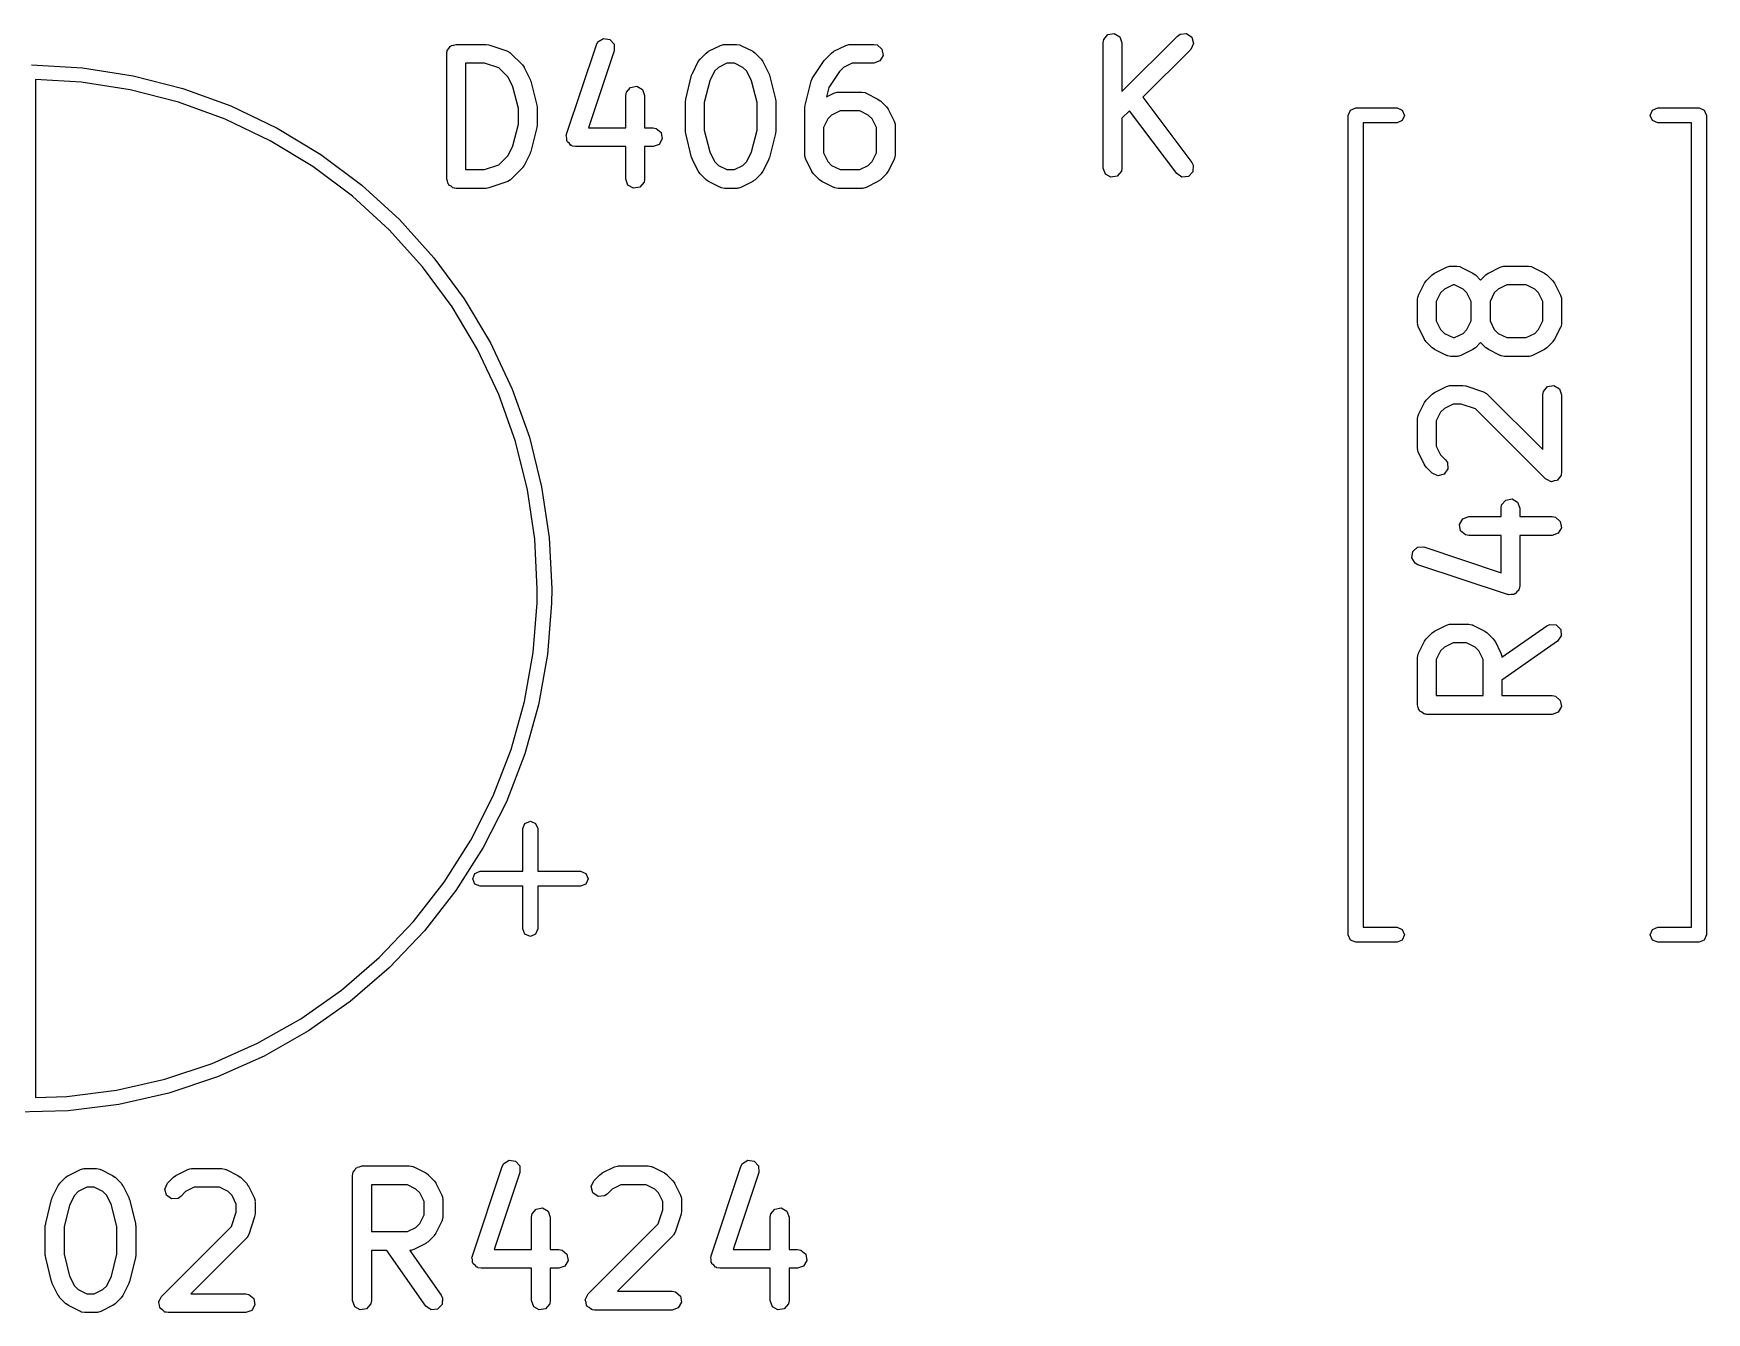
# Model space of a CAD drawing. Extents: x 97.7 to 180.4, y -137 to -64.1.
# Drawn here: x 148.86 to 162.21, y -105.6 to -95.39 of the extents above; entities that cross this region are included whole.
import ezdxf

# ---------------------------------------------------------------- set-up
doc = ezdxf.new("R2010")
doc.units = 0
doc.layers.add('BLACK', color=7, linetype='CONTINUOUS')

msp = doc.modelspace()

# ---------------------------------------------------------------- linework, layer by layer
at = {"layer": 'BLACK', "linetype": 'CONTINUOUS'}
for p, q in [((153.353, -95.481), (153.365, -95.4581)), ((153.365, -95.4581), (153.409, -95.4313)), ((153.409, -95.4313), (153.46, -95.4388)), ((153.46, -95.4388), (153.494, -95.4772)), ((157.397, -95.4644), (157.402, -95.4387)), ((157.402, -95.4387), (157.435, -95.3994)), ((157.435, -95.3994), (157.485, -95.3905)), ((157.485, -95.3905), (157.53, -95.4162)), ((157.53, -95.4162), (157.547, -95.4644)), ((157.547, -95.8547), (157.99, -95.4113)), ((157.99, -95.4113), (158.012, -95.3964)), ((158.012, -95.3964), (158.063, -95.3919)), ((158.063, -95.3919), (158.105, -95.4214)), ((158.105, -95.4214), (158.118, -95.4709)), ((152.159, -95.5524), (152.16, -95.5426)), ((152.159, -96.5524), (152.159, -95.5524)), ((152.16, -95.5394), (152.161, -95.5365)), ((152.16, -95.5426), (152.16, -95.5394)), ((152.161, -95.5365), (152.163, -95.5267)), ((152.163, -95.5267), (152.176, -95.5118)), ((152.176, -95.5118), (152.185, -95.4949)), ((152.185, -95.4949), (152.192, -95.4926)), ((152.192, -95.4926), (152.196, -95.4874)), ((152.196, -95.4874), (152.215, -95.484)), ((152.215, -95.484), (152.234, -95.4774)), ((152.234, -95.4774), (152.472, -95.4774)), ((152.472, -95.4774), (152.494, -95.4813)), ((152.494, -95.4813), (152.495, -95.4812)), ((152.495, -95.4812), (152.638, -95.5288)), ((152.638, -95.5288), (152.661, -95.5413)), ((152.661, -95.5413), (152.663, -95.5451)), ((152.663, -95.5451), (152.668, -95.547)), ((152.668, -95.547), (152.763, -95.6422)), ((153.115, -96.1953), (153.353, -95.481)), ((153.495, -95.5285), (153.29, -96.144)), ((153.494, -95.4772), (153.495, -95.5285)), ((154.166, -95.6141), (154.18, -95.5961)), ((154.18, -95.5946), (154.228, -95.547)), ((154.18, -95.5961), (154.18, -95.5946)), ((154.228, -95.547), (154.246, -95.5341)), ((154.246, -95.5341), (154.248, -95.5329)), ((154.248, -95.5329), (154.343, -95.4853)), ((154.343, -95.4853), (154.368, -95.4779)), ((154.368, -95.4779), (154.372, -95.4789)), ((154.372, -95.4789), (154.376, -95.4774)), ((154.376, -95.4774), (154.472, -95.4774)), ((154.472, -95.4774), (154.497, -95.4819)), ((154.497, -95.4819), (154.501, -95.4848)), ((154.501, -95.4848), (154.505, -95.4853)), ((154.505, -95.4853), (154.6, -95.5329)), ((154.6, -95.5329), (154.618, -95.5463)), ((154.618, -95.5463), (154.62, -95.547)), ((154.62, -95.547), (154.668, -95.5946)), ((154.668, -95.5946), (154.68, -95.613)), ((155.179, -95.5978), (155.18, -95.5946)), ((155.18, -95.5946), (155.228, -95.547)), ((155.228, -95.547), (155.246, -95.5341)), ((155.246, -95.5341), (155.248, -95.5329)), ((155.248, -95.5329), (155.343, -95.4853)), ((155.343, -95.4853), (155.368, -95.4779)), ((155.368, -95.4779), (155.372, -95.4789)), ((155.372, -95.4789), (155.376, -95.4774)), ((155.376, -95.4774), (155.567, -95.4774)), ((155.567, -95.4774), (155.593, -95.4819)), ((155.593, -95.4819), (155.632, -95.5149)), ((155.641, -95.5654), (155.615, -95.6098)), ((155.632, -95.5149), (155.641, -95.5654)), ((157.397, -96.4644), (157.397, -95.4644)), ((157.547, -95.4644), (157.547, -95.8547)), ((158.097, -95.5174), (157.714, -95.9)), ((158.118, -95.4709), (158.097, -95.5174)), ((148.845, -95.6421), (149.253, -95.6649)), ((149.253, -95.6649), (149.657, -95.7274)), ((149.657, -95.7274), (150.052, -95.8289)), ((152.309, -95.6274), (152.309, -96.4774)), ((152.459, -95.6274), (152.309, -95.6274)), ((152.574, -95.6656), (152.459, -95.6274)), ((152.648, -95.7397), (152.574, -95.6656)), ((152.763, -95.6422), (152.776, -95.6606)), ((152.776, -95.6606), (152.777, -95.6617)), ((152.777, -95.6617), (152.824, -95.7569)), ((154.066, -95.9151), (154.113, -95.7247)), ((154.113, -95.7247), (154.118, -95.7128)), ((154.118, -95.7128), (154.119, -95.7093)), ((154.119, -95.7093), (154.166, -95.6141)), ((154.295, -95.692), (154.257, -95.769)), ((154.326, -95.6616), (154.295, -95.692)), ((154.394, -95.6274), (154.326, -95.6616)), ((154.454, -95.6274), (154.394, -95.6274)), ((154.522, -95.6616), (154.454, -95.6274)), ((154.553, -95.692), (154.522, -95.6616)), ((154.591, -95.769), (154.553, -95.692)), ((154.68, -95.613), (154.682, -95.6141)), ((154.682, -95.6141), (154.729, -95.7093)), ((154.729, -95.7093), (154.733, -95.7217)), ((154.733, -95.7217), (154.735, -95.7247)), ((154.735, -95.7247), (154.782, -95.9151)), ((155.076, -95.7489), (155.171, -95.606)), ((155.171, -95.606), (155.179, -95.5978)), ((155.292, -95.6954), (155.208, -95.8213)), ((155.326, -95.6616), (155.292, -95.6954)), ((155.394, -95.6274), (155.326, -95.6616)), ((155.567, -95.6274), (155.394, -95.6274)), ((155.615, -95.6098), (155.567, -95.6274)), ((149.241, -95.7794), (148.876, -95.759)), ((148.876, -95.759), (148.876, -103.882)), ((149.633, -95.8401), (149.241, -95.7794)), ((150.018, -95.9389), (149.633, -95.8401)), ((150.052, -95.8289), (150.436, -95.9686)), ((152.687, -95.8167), (152.648, -95.7397)), ((152.73, -95.9902), (152.687, -95.8167)), ((152.824, -95.7569), (152.828, -95.7693)), ((152.828, -95.7693), (152.83, -95.7723)), ((152.83, -95.7723), (152.878, -95.9628)), ((153.587, -95.8857), (153.592, -95.8601)), ((153.592, -95.8601), (153.625, -95.8208)), ((153.625, -95.8208), (153.675, -95.8119)), ((153.675, -95.8119), (153.72, -95.8375)), ((153.72, -95.8375), (153.737, -95.8857)), ((154.257, -95.769), (154.213, -95.9426)), ((154.635, -95.9426), (154.591, -95.769)), ((155.018, -95.9628), (155.066, -95.7723)), ((155.066, -95.7723), (155.076, -95.7493)), ((155.076, -95.7493), (155.076, -95.7489)), ((155.208, -95.8213), (155.189, -95.8954)), ((155.248, -95.8663), (155.273, -95.8588)), ((155.273, -95.8588), (155.277, -95.8599)), ((155.277, -95.8599), (155.281, -95.8583)), ((155.281, -95.8583), (155.472, -95.8583)), ((155.472, -95.8583), (155.497, -95.8629)), ((155.497, -95.8629), (155.501, -95.8657)), ((150.391, -96.0747), (150.018, -95.9389)), ((150.436, -95.9686), (150.804, -96.1451)), ((152.73, -96.1146), (152.73, -95.9902)), ((152.878, -95.9628), (152.879, -95.9777)), ((152.879, -95.9777), (152.88, -95.981)), ((152.88, -95.981), (152.88, -96.1238)), ((153.587, -96.144), (153.587, -95.8857)), ((153.737, -95.8857), (153.737, -96.144)), ((154.063, -95.9333), (154.066, -95.9186)), ((154.063, -96.1714), (154.063, -95.9333)), ((154.066, -95.9186), (154.066, -95.9151)), ((154.213, -95.9426), (154.213, -96.1622)), ((154.635, -96.1622), (154.635, -95.9426)), ((154.782, -95.9151), (154.784, -95.9301)), ((154.784, -95.9301), (154.785, -95.9333)), ((154.785, -95.9333), (154.785, -96.1714)), ((155.016, -95.981), (155.018, -95.9662)), ((155.016, -96.3619), (155.016, -95.981)), ((155.018, -95.9662), (155.018, -95.9628)), ((155.189, -95.8954), (155.248, -95.8663)), ((155.501, -95.8657), (155.505, -95.8663)), ((155.505, -95.8663), (155.6, -95.9139)), ((155.6, -95.9139), (155.618, -95.9272)), ((155.618, -95.9272), (155.62, -95.9279)), ((155.62, -95.9279), (155.668, -95.9755)), ((155.668, -95.9755), (155.68, -95.9939)), ((155.68, -95.9939), (155.682, -95.995)), ((155.682, -95.995), (155.729, -96.0903)), ((157.714, -95.9), (158.104, -96.4194)), ((159.37, -96.0016), (159.412, -95.984)), ((159.412, -95.984), (159.742, -95.984)), ((159.742, -95.984), (159.784, -96.0016)), ((161.78, -96.0016), (161.822, -95.984)), ((161.822, -95.984), (162.152, -95.984)), ((162.152, -95.984), (162.194, -96.0016)), ((150.749, -96.2463), (150.391, -96.0747)), ((152.687, -96.2881), (152.73, -96.1146)), ((152.88, -96.1238), (152.877, -96.1386)), ((155.2, -96.073), (155.166, -96.1415)), ((155.23, -96.0426), (155.2, -96.073)), ((155.299, -96.0083), (155.23, -96.0426)), ((155.454, -96.0083), (155.299, -96.0083)), ((155.522, -96.0426), (155.454, -96.0083)), ((155.553, -96.073), (155.522, -96.0426)), ((155.587, -96.1415), (155.553, -96.073)), ((155.729, -96.0903), (155.737, -96.1152)), ((155.737, -96.1152), (155.736, -96.1196)), ((155.736, -96.1196), (155.737, -96.1238)), ((155.737, -96.1238), (155.737, -96.3619)), ((157.607, -96.0071), (157.547, -96.0669)), ((157.547, -96.0669), (157.547, -96.4644)), ((157.984, -96.5094), (157.607, -96.0071)), ((159.352, -96.044), (159.37, -96.0016)), ((159.352, -102.584), (159.352, -96.044)), ((159.742, -96.104), (159.472, -96.104)), ((159.472, -96.104), (159.472, -102.524)), ((159.784, -96.0864), (159.742, -96.104)), ((159.784, -96.0016), (159.802, -96.044)), ((159.802, -96.044), (159.784, -96.0864)), ((161.762, -96.044), (161.78, -96.0016)), ((161.78, -96.0864), (161.762, -96.044)), ((161.822, -96.104), (161.78, -96.0864)), ((162.092, -96.104), (161.822, -96.104)), ((162.092, -102.524), (162.092, -96.104)), ((162.194, -96.0016), (162.212, -96.044)), ((162.212, -96.044), (162.212, -102.584)), ((151.089, -96.452), (150.749, -96.2463)), ((150.804, -96.1451), (151.153, -96.3566)), ((152.878, -96.142), (152.83, -96.3325)), ((152.877, -96.1386), (152.878, -96.142)), ((153.112, -96.206), (153.115, -96.2011)), ((153.116, -96.2262), (153.112, -96.206)), ((153.115, -96.2011), (153.115, -96.1953)), ((153.116, -96.2466), (153.116, -96.2262)), ((153.12, -96.2509), (153.116, -96.2466)), ((153.121, -96.2565), (153.12, -96.2509)), ((153.137, -96.2697), (153.121, -96.2565)), ((153.29, -96.144), (153.587, -96.144)), ((153.737, -96.144), (153.805, -96.144)), ((153.805, -96.144), (153.831, -96.1486)), ((153.831, -96.1486), (153.87, -96.1815)), ((153.879, -96.2321), (153.853, -96.2765)), ((153.87, -96.1815), (153.879, -96.2321)), ((154.064, -96.1747), (154.063, -96.1714)), ((154.066, -96.1896), (154.064, -96.1747)), ((154.113, -96.3801), (154.066, -96.1896)), ((154.213, -96.1622), (154.257, -96.3357)), ((154.591, -96.3357), (154.635, -96.1622)), ((154.782, -96.1896), (154.735, -96.3801)), ((154.785, -96.1714), (154.782, -96.1862)), ((154.782, -96.1862), (154.782, -96.1896)), ((155.166, -96.1415), (155.166, -96.3442)), ((155.587, -96.3442), (155.587, -96.1415)), ((151.153, -96.3566), (151.48, -96.6013)), ((152.574, -96.4392), (152.648, -96.3651)), ((152.648, -96.3651), (152.687, -96.2881)), ((152.824, -96.3478), (152.777, -96.4431)), ((152.825, -96.3443), (152.824, -96.3478)), ((152.83, -96.3325), (152.825, -96.3443)), ((153.15, -96.285), (153.137, -96.2697)), ((153.156, -96.2858), (153.15, -96.285)), ((153.16, -96.2895), (153.156, -96.2858)), ((153.186, -96.294), (153.16, -96.2895)), ((153.587, -96.294), (153.186, -96.294)), ((153.587, -96.5524), (153.587, -96.294)), ((153.805, -96.294), (153.737, -96.294)), ((153.737, -96.294), (153.737, -96.5524)), ((153.853, -96.2765), (153.805, -96.294)), ((154.115, -96.383), (154.113, -96.3801)), ((154.119, -96.3954), (154.115, -96.383)), ((154.166, -96.4907), (154.119, -96.3954)), ((154.257, -96.3357), (154.295, -96.4127)), ((154.553, -96.4127), (154.591, -96.3357)), ((154.729, -96.3954), (154.682, -96.4907)), ((154.73, -96.3919), (154.729, -96.3954)), ((154.735, -96.3801), (154.73, -96.3919)), ((155.017, -96.3661), (155.016, -96.3619)), ((155.016, -96.3705), (155.017, -96.3661)), ((155.024, -96.3954), (155.016, -96.3705)), ((155.071, -96.4907), (155.024, -96.3954)), ((155.166, -96.3442), (155.2, -96.4127)), ((155.553, -96.4127), (155.587, -96.3442)), ((155.729, -96.3954), (155.682, -96.4907)), ((155.73, -96.391), (155.729, -96.3954)), ((155.733, -96.3876), (155.73, -96.391)), ((155.737, -96.3619), (155.733, -96.3876)), ((151.407, -96.6899), (151.089, -96.452)), ((152.309, -96.4774), (152.459, -96.4774)), ((152.459, -96.4774), (152.574, -96.4392)), ((152.763, -96.4626), (152.668, -96.5578)), ((152.777, -96.4431), (152.763, -96.4611)), ((152.763, -96.4611), (152.763, -96.4626)), ((154.168, -96.4918), (154.166, -96.4907)), ((154.18, -96.5102), (154.168, -96.4918)), ((154.228, -96.5578), (154.18, -96.5102)), ((154.295, -96.4127), (154.326, -96.4431)), ((154.326, -96.4431), (154.394, -96.4774)), ((154.394, -96.4774), (154.454, -96.4774)), ((154.454, -96.4774), (154.522, -96.4431)), ((154.522, -96.4431), (154.553, -96.4127)), ((154.668, -96.5102), (154.62, -96.5578)), ((154.682, -96.4907), (154.668, -96.5087)), ((154.668, -96.5087), (154.668, -96.5102)), ((155.072, -96.4918), (155.071, -96.4907)), ((155.085, -96.5102), (155.072, -96.4918)), ((155.133, -96.5578), (155.085, -96.5102)), ((155.2, -96.4127), (155.23, -96.4431)), ((155.23, -96.4431), (155.299, -96.4774)), ((155.299, -96.4774), (155.454, -96.4774)), ((155.454, -96.4774), (155.522, -96.4431)), ((155.522, -96.4431), (155.553, -96.4127)), ((155.668, -96.5102), (155.62, -96.5578)), ((155.682, -96.4907), (155.668, -96.5087)), ((155.668, -96.5087), (155.668, -96.5102)), ((157.415, -96.5126), (157.397, -96.4644)), ((157.459, -96.5382), (157.415, -96.5126)), ((157.51, -96.5293), (157.459, -96.5382)), ((157.543, -96.49), (157.51, -96.5293)), ((157.547, -96.4644), (157.543, -96.49)), ((158.026, -96.5374), (157.984, -96.5094)), ((158.077, -96.5313), (158.026, -96.5374)), ((158.112, -96.4938), (158.077, -96.5313)), ((158.104, -96.4194), (158.115, -96.4426)), ((158.115, -96.4426), (158.112, -96.4938)), ((151.48, -96.6013), (151.782, -96.8766)), ((152.165, -96.5707), (152.159, -96.5524)), ((152.169, -96.5899), (152.165, -96.5707)), ((152.174, -96.5942), (152.169, -96.5899)), ((152.176, -96.6006), (152.174, -96.5942)), ((152.193, -96.6103), (152.176, -96.6006)), ((152.208, -96.6229), (152.193, -96.6103)), ((152.218, -96.6246), (152.208, -96.6229)), ((152.22, -96.6262), (152.218, -96.6246)), ((152.224, -96.6257), (152.22, -96.6262)), ((152.234, -96.6274), (152.224, -96.6257)), ((152.472, -96.6274), (152.234, -96.6274)), ((152.473, -96.6268), (152.472, -96.6274)), ((152.495, -96.6235), (152.473, -96.6268)), ((152.638, -96.5759), (152.495, -96.6235)), ((152.642, -96.5731), (152.638, -96.5759)), ((152.646, -96.5727), (152.642, -96.5731)), ((152.668, -96.5578), (152.646, -96.5727)), ((153.605, -96.6006), (153.587, -96.5524)), ((153.649, -96.6262), (153.605, -96.6006)), ((153.7, -96.6173), (153.649, -96.6262)), ((153.733, -96.578), (153.7, -96.6173)), ((153.737, -96.5524), (153.733, -96.578)), ((154.23, -96.5585), (154.228, -96.5578)), ((154.248, -96.5718), (154.23, -96.5585)), ((154.343, -96.6195), (154.248, -96.5718)), ((154.347, -96.62), (154.343, -96.6195)), ((154.351, -96.6229), (154.347, -96.62)), ((154.376, -96.6274), (154.351, -96.6229)), ((154.472, -96.6274), (154.376, -96.6274)), ((154.476, -96.6258), (154.472, -96.6274)), ((154.48, -96.6269), (154.476, -96.6258)), ((154.505, -96.6195), (154.48, -96.6269)), ((154.6, -96.5718), (154.505, -96.6195)), ((154.602, -96.5707), (154.6, -96.5718)), ((154.62, -96.5578), (154.602, -96.5707)), ((155.134, -96.5585), (155.133, -96.5578)), ((155.152, -96.5718), (155.134, -96.5585)), ((155.248, -96.6195), (155.152, -96.5718)), ((155.252, -96.62), (155.248, -96.6195)), ((155.255, -96.6229), (155.252, -96.62)), ((155.281, -96.6274), (155.255, -96.6229)), ((155.472, -96.6274), (155.281, -96.6274)), ((155.476, -96.6258), (155.472, -96.6274)), ((155.48, -96.6269), (155.476, -96.6258)), ((155.505, -96.6195), (155.48, -96.6269)), ((155.6, -96.5718), (155.505, -96.6195)), ((155.602, -96.5707), (155.6, -96.5718)), ((155.62, -96.5578), (155.602, -96.5707)), ((151.7, -96.9577), (151.407, -96.6899)), ((151.782, -96.8766), (152.055, -97.1801)), ((151.966, -97.2529), (151.7, -96.9577)), ((152.055, -97.1801), (152.298, -97.5088)), ((152.202, -97.5725), (151.966, -97.2529)), ((159.975, -97.3641), (160.023, -97.3165)), ((160.023, -97.3165), (160.041, -97.3036)), ((160.041, -97.3036), (160.042, -97.3024)), ((160.042, -97.3024), (160.137, -97.2548)), ((160.137, -97.2548), (160.162, -97.2474)), ((160.162, -97.2474), (160.167, -97.2484)), ((160.167, -97.2484), (160.171, -97.2469)), ((160.171, -97.2469), (160.218, -97.2469)), ((160.218, -97.2469), (160.244, -97.2514)), ((160.244, -97.2514), (160.248, -97.2543)), ((160.248, -97.2543), (160.252, -97.2548)), ((160.252, -97.2548), (160.347, -97.3024)), ((160.347, -97.3024), (160.365, -97.3158)), ((160.365, -97.3158), (160.367, -97.3165)), ((160.367, -97.3165), (160.409, -97.3587)), ((160.409, -97.3587), (160.451, -97.3165)), ((160.451, -97.3165), (160.47, -97.3036)), ((160.47, -97.3036), (160.471, -97.3024)), ((160.471, -97.3024), (160.566, -97.2548)), ((160.566, -97.2548), (160.591, -97.2474)), ((160.591, -97.2474), (160.595, -97.2484)), ((160.595, -97.2484), (160.599, -97.2469)), ((160.599, -97.2469), (160.79, -97.2469)), ((160.79, -97.2469), (160.816, -97.2514)), ((160.816, -97.2514), (160.819, -97.2543)), ((160.819, -97.2543), (160.823, -97.2548)), ((160.823, -97.2548), (160.919, -97.3024)), ((160.919, -97.3024), (160.937, -97.3158)), ((160.937, -97.3158), (160.938, -97.3165)), ((160.938, -97.3165), (160.986, -97.3641)), ((159.913, -97.4788), (159.961, -97.3836)), ((159.961, -97.3836), (159.974, -97.3656)), ((159.974, -97.3656), (159.975, -97.3641)), ((160.09, -97.4616), (160.055, -97.5301)), ((160.12, -97.4312), (160.09, -97.4616)), ((160.189, -97.3969), (160.12, -97.4312)), ((160.201, -97.3969), (160.189, -97.3969)), ((160.269, -97.4312), (160.201, -97.3969)), ((160.3, -97.4616), (160.269, -97.4312)), ((160.334, -97.5301), (160.3, -97.4616)), ((160.518, -97.4616), (160.484, -97.5301)), ((160.549, -97.4312), (160.518, -97.4616)), ((160.617, -97.3969), (160.549, -97.4312)), ((160.772, -97.3969), (160.617, -97.3969)), ((160.841, -97.4312), (160.772, -97.3969)), ((160.871, -97.4616), (160.841, -97.4312)), ((160.905, -97.5301), (160.871, -97.4616)), ((160.986, -97.3641), (160.999, -97.3825)), ((160.999, -97.3825), (161, -97.3836)), ((161, -97.3836), (161.047, -97.4788)), ((152.405, -97.9136), (152.202, -97.5725)), ((152.298, -97.5088), (152.507, -97.8596)), ((159.905, -97.5124), (159.91, -97.4867)), ((159.905, -97.7029), (159.905, -97.5124)), ((159.91, -97.4867), (159.913, -97.4833)), ((159.913, -97.4833), (159.913, -97.4788)), ((160.055, -97.5301), (160.055, -97.6852)), ((160.334, -97.6852), (160.334, -97.5301)), ((160.484, -97.5301), (160.484, -97.6852)), ((160.905, -97.6852), (160.905, -97.5301)), ((161.047, -97.4788), (161.055, -97.5038)), ((161.055, -97.5038), (161.054, -97.5082)), ((161.054, -97.5082), (161.055, -97.5124)), ((161.055, -97.5124), (161.055, -97.7029)), ((159.907, -97.7071), (159.905, -97.7029)), ((159.906, -97.7114), (159.907, -97.7071)), ((159.913, -97.7364), (159.906, -97.7114)), ((160.055, -97.6852), (160.09, -97.7537)), ((160.3, -97.7537), (160.334, -97.6852)), ((160.484, -97.6852), (160.518, -97.7537)), ((160.871, -97.7537), (160.905, -97.6852)), ((161.048, -97.7319), (161.047, -97.7364)), ((161.051, -97.7285), (161.048, -97.7319)), ((161.055, -97.7029), (161.051, -97.7285)), ((152.507, -97.8596), (152.681, -98.2291)), ((159.961, -97.8316), (159.913, -97.7364)), ((159.962, -97.8328), (159.961, -97.8316)), ((159.975, -97.8511), (159.962, -97.8328)), ((160.023, -97.8987), (159.975, -97.8511)), ((160.09, -97.7537), (160.12, -97.7841)), ((160.12, -97.7841), (160.189, -97.8183)), ((160.189, -97.8183), (160.201, -97.8183)), ((160.201, -97.8183), (160.269, -97.7841)), ((160.269, -97.7841), (160.3, -97.7537)), ((160.409, -97.8565), (160.367, -97.8987)), ((160.451, -97.8987), (160.409, -97.8565)), ((160.518, -97.7537), (160.549, -97.7841)), ((160.549, -97.7841), (160.617, -97.8183)), ((160.617, -97.8183), (160.772, -97.8183)), ((160.772, -97.8183), (160.841, -97.7841)), ((160.841, -97.7841), (160.871, -97.7537)), ((160.986, -97.8511), (160.938, -97.8987)), ((161, -97.8316), (160.986, -97.8496)), ((160.986, -97.8496), (160.986, -97.8511)), ((161.047, -97.7364), (161, -97.8316)), ((152.574, -98.273), (152.405, -97.9136)), ((160.024, -97.8994), (160.023, -97.8987)), ((160.042, -97.9128), (160.024, -97.8994)), ((160.137, -97.9604), (160.042, -97.9128)), ((160.142, -97.9609), (160.137, -97.9604)), ((160.145, -97.9638), (160.142, -97.9609)), ((160.171, -97.9683), (160.145, -97.9638)), ((160.218, -97.9683), (160.171, -97.9683)), ((160.223, -97.9668), (160.218, -97.9683)), ((160.227, -97.9678), (160.223, -97.9668)), ((160.252, -97.9604), (160.227, -97.9678)), ((160.347, -97.9128), (160.252, -97.9604)), ((160.348, -97.9116), (160.347, -97.9128)), ((160.367, -97.8987), (160.348, -97.9116)), ((160.453, -97.8994), (160.451, -97.8987)), ((160.471, -97.9128), (160.453, -97.8994)), ((160.566, -97.9604), (160.471, -97.9128)), ((160.57, -97.9609), (160.566, -97.9604)), ((160.574, -97.9638), (160.57, -97.9609)), ((160.599, -97.9683), (160.574, -97.9638)), ((160.79, -97.9683), (160.599, -97.9683)), ((160.794, -97.9668), (160.79, -97.9683)), ((160.798, -97.9678), (160.794, -97.9668)), ((160.823, -97.9604), (160.798, -97.9678)), ((160.919, -97.9128), (160.823, -97.9604)), ((160.92, -97.9116), (160.919, -97.9128)), ((160.938, -97.8987), (160.92, -97.9116)), ((152.681, -98.2291), (152.818, -98.6138)), ((160.023, -98.2689), (160.041, -98.256)), ((160.041, -98.256), (160.042, -98.2548)), ((160.042, -98.2548), (160.137, -98.2072)), ((160.137, -98.2072), (160.162, -98.1998)), ((160.162, -98.1998), (160.167, -98.2008)), ((160.167, -98.2008), (160.171, -98.1993)), ((160.171, -98.1993), (160.266, -98.1993)), ((160.266, -98.1993), (160.288, -98.2032)), ((160.288, -98.2032), (160.29, -98.2031)), ((160.29, -98.2031), (160.433, -98.2508)), ((160.433, -98.2508), (160.456, -98.2632)), ((160.456, -98.2632), (160.458, -98.267)), ((160.458, -98.267), (160.462, -98.2689)), ((160.905, -98.2743), (160.91, -98.2486)), ((160.91, -98.2486), (160.943, -98.2093)), ((160.943, -98.2093), (160.993, -98.2004)), ((160.993, -98.2004), (161.038, -98.2261)), ((161.038, -98.2261), (161.055, -98.2743)), ((152.707, -98.6471), (152.574, -98.273)), ((159.913, -98.4312), (159.961, -98.336)), ((159.961, -98.336), (159.974, -98.318)), ((159.974, -98.318), (159.975, -98.3165)), ((159.975, -98.3165), (160.023, -98.2689)), ((160.12, -98.3835), (160.09, -98.4139)), ((160.189, -98.3493), (160.12, -98.3835)), ((160.254, -98.3493), (160.189, -98.3493)), ((160.368, -98.3875), (160.254, -98.3493)), ((160.927, -98.9464), (160.368, -98.3875)), ((160.462, -98.2689), (160.905, -98.7123)), ((160.905, -98.7123), (160.905, -98.2743)), ((161.055, -98.2743), (161.055, -98.8933)), ((159.905, -98.4648), (159.91, -98.4391)), ((159.905, -98.7029), (159.905, -98.4648)), ((159.91, -98.4391), (159.913, -98.4357)), ((159.913, -98.4357), (159.913, -98.4312)), ((160.09, -98.4139), (160.055, -98.4825)), ((160.055, -98.4825), (160.055, -98.6852)), ((152.803, -99.0325), (152.707, -98.6471)), ((152.818, -98.6138), (152.916, -99.0101)), ((159.907, -98.7071), (159.905, -98.7029)), ((159.906, -98.7114), (159.907, -98.7071)), ((159.913, -98.7364), (159.906, -98.7114)), ((159.961, -98.8316), (159.913, -98.7364)), ((160.055, -98.6852), (160.09, -98.7537)), ((160.09, -98.7537), (160.129, -98.7927)), ((160.129, -98.7927), (160.144, -98.814)), ((159.962, -98.8328), (159.961, -98.8316)), ((159.975, -98.8511), (159.962, -98.8328)), ((160.023, -98.8987), (159.975, -98.8511)), ((160.069, -98.9204), (160.023, -98.8987)), ((160.119, -98.9072), (160.069, -98.9204)), ((160.148, -98.8651), (160.119, -98.9072)), ((160.144, -98.814), (160.148, -98.8651)), ((161.051, -98.919), (161.036, -98.9363)), ((161.052, -98.9144), (161.051, -98.919)), ((161.053, -98.9127), (161.052, -98.9144)), ((161.055, -98.8933), (161.053, -98.9095)), ((161.053, -98.9095), (161.053, -98.9127)), ((152.861, -99.4253), (152.803, -99.0325)), ((152.916, -99.0101), (152.976, -99.4141)), ((160.948, -98.9559), (160.927, -98.9464)), ((160.967, -98.9672), (160.948, -98.9559)), ((160.971, -98.9666), (160.967, -98.9672)), ((160.974, -98.968), (160.971, -98.9666)), ((160.996, -98.9622), (160.974, -98.968)), ((161.018, -98.9583), (160.996, -98.9622)), ((161.02, -98.9557), (161.018, -98.9583)), ((161.023, -98.9548), (161.02, -98.9557)), ((161.036, -98.9363), (161.023, -98.9548)), ((160.572, -99.179), (160.577, -99.1534)), ((160.572, -99.2469), (160.572, -99.179)), ((160.577, -99.1534), (160.61, -99.1141)), ((160.61, -99.1141), (160.66, -99.1052)), ((160.66, -99.1052), (160.704, -99.1308)), ((160.704, -99.1308), (160.722, -99.179)), ((160.722, -99.179), (160.722, -99.2469)), ((160.24, -99.3089), (160.266, -99.2645)), ((160.249, -99.3594), (160.24, -99.3089)), ((160.266, -99.2645), (160.314, -99.2469)), ((160.314, -99.2469), (160.572, -99.2469)), ((160.722, -99.2469), (160.98, -99.2469)), ((160.98, -99.2469), (161.006, -99.2514)), ((161.006, -99.2514), (161.045, -99.2844)), ((161.054, -99.3349), (161.029, -99.3794)), ((161.045, -99.2844), (161.054, -99.3349)), ((152.881, -99.822), (152.861, -99.4253)), ((152.976, -99.4141), (152.996, -99.822)), ((160.288, -99.3924), (160.249, -99.3594)), ((160.314, -99.3969), (160.288, -99.3924)), ((160.572, -99.3969), (160.314, -99.3969)), ((160.572, -99.694), (160.572, -99.3969)), ((160.98, -99.3969), (160.722, -99.3969)), ((160.722, -99.3969), (160.722, -99.7981)), ((161.029, -99.3794), (160.98, -99.3969)), ((159.859, -99.575), (159.867, -99.5243)), ((159.886, -99.6187), (159.859, -99.575)), ((159.867, -99.5243), (159.905, -99.4902)), ((159.905, -99.4902), (159.956, -99.4888)), ((159.956, -99.4888), (160.572, -99.694)), ((159.909, -99.6312), (159.886, -99.6187)), ((160.623, -99.8692), (159.909, -99.6312)), ((152.879, -99.9355), (152.881, -99.822)), ((152.996, -99.822), (152.994, -99.9387)), ((160.629, -99.8691), (160.623, -99.8692)), ((160.634, -99.872), (160.629, -99.8691)), ((160.654, -99.8684), (160.634, -99.872)), ((160.675, -99.8678), (160.654, -99.8684)), ((160.679, -99.864), (160.675, -99.8678)), ((160.685, -99.863), (160.679, -99.864)), ((160.698, -99.8474), (160.685, -99.863)), ((160.713, -99.8338), (160.698, -99.8474)), ((160.714, -99.8281), (160.713, -99.8338)), ((160.718, -99.8237), (160.714, -99.8281)), ((160.722, -99.7981), (160.718, -99.8237)), ((152.849, -100.331), (152.879, -99.9355)), ((152.994, -99.9387), (152.963, -100.346)), ((160.042, -100.16), (160.137, -100.112)), ((160.137, -100.112), (160.162, -100.105)), ((160.162, -100.105), (160.167, -100.106)), ((160.167, -100.106), (160.171, -100.104)), ((160.171, -100.104), (160.314, -100.104)), ((160.314, -100.104), (160.339, -100.109)), ((160.339, -100.109), (160.343, -100.111)), ((160.343, -100.111), (160.347, -100.112)), ((160.347, -100.112), (160.442, -100.16)), ((160.579, -100.369), (160.937, -100.118)), ((160.937, -100.118), (160.961, -100.107)), ((160.961, -100.107), (161.012, -100.111)), ((161.012, -100.111), (161.048, -100.147)), ((159.913, -100.336), (159.961, -100.241)), ((159.961, -100.241), (159.974, -100.223)), ((159.974, -100.223), (159.975, -100.221)), ((159.975, -100.221), (160.023, -100.174)), ((160.023, -100.174), (160.041, -100.161)), ((160.041, -100.161), (160.042, -100.16)), ((160.189, -100.254), (160.12, -100.288)), ((160.296, -100.254), (160.189, -100.254)), ((160.365, -100.288), (160.296, -100.254)), ((160.442, -100.16), (160.461, -100.173)), ((160.461, -100.173), (160.462, -100.174)), ((160.462, -100.174), (160.51, -100.221)), ((160.51, -100.221), (160.522, -100.24)), ((160.522, -100.24), (160.524, -100.241)), ((160.524, -100.241), (160.571, -100.336)), ((161.023, -100.24), (160.579, -100.551)), ((161.053, -100.198), (161.023, -100.24)), ((161.048, -100.147), (161.053, -100.198)), ((152.78, -100.723), (152.849, -100.331)), ((152.963, -100.346), (152.892, -100.748)), ((159.905, -100.37), (159.91, -100.344)), ((159.905, -100.75), (159.905, -100.37)), ((159.91, -100.344), (159.913, -100.34)), ((159.913, -100.34), (159.913, -100.336)), ((160.09, -100.319), (160.055, -100.387)), ((160.055, -100.387), (160.055, -100.675)), ((160.12, -100.288), (160.09, -100.319)), ((160.395, -100.319), (160.365, -100.288)), ((160.429, -100.387), (160.395, -100.319)), ((160.429, -100.675), (160.429, -100.387)), ((160.571, -100.336), (160.579, -100.361)), ((160.579, -100.361), (160.578, -100.365)), ((160.578, -100.365), (160.579, -100.369)), ((160.579, -100.551), (160.579, -100.675)), ((152.673, -101.105), (152.78, -100.723)), ((152.892, -100.748), (152.782, -101.141)), ((159.912, -100.769), (159.905, -100.75)), ((159.915, -100.788), (159.912, -100.769)), ((159.921, -100.792), (159.915, -100.788)), ((159.923, -100.799), (159.921, -100.792)), ((159.94, -100.808), (159.923, -100.799)), ((160.055, -100.675), (160.429, -100.675)), ((160.579, -100.675), (160.98, -100.675)), ((160.98, -100.675), (161.006, -100.68)), ((161.006, -100.68), (161.045, -100.713)), ((161.054, -100.763), (161.029, -100.808)), ((161.045, -100.713), (161.054, -100.763)), ((159.955, -100.821), (159.94, -100.808)), ((159.964, -100.823), (159.955, -100.821)), ((159.967, -100.824), (159.964, -100.823)), ((159.971, -100.824), (159.967, -100.824)), ((159.98, -100.825), (159.971, -100.824)), ((160.98, -100.825), (159.98, -100.825)), ((161.029, -100.808), (160.98, -100.825)), ((152.529, -101.475), (152.673, -101.105)), ((152.782, -101.141), (152.635, -101.522)), ((152.35, -101.83), (152.529, -101.475)), ((152.635, -101.522), (152.45, -101.887)), ((152.766, -101.737), (152.783, -101.695)), ((152.766, -102.077), (152.766, -101.737)), ((152.783, -101.695), (152.826, -101.677)), ((152.826, -101.677), (152.868, -101.695)), ((152.868, -101.695), (152.886, -101.737)), ((152.886, -101.737), (152.886, -102.077)), ((152.138, -102.165), (152.35, -101.83)), ((152.45, -101.887), (152.232, -102.231)), ((152.366, -102.137), (152.383, -102.095)), ((152.383, -102.179), (152.366, -102.137)), ((152.383, -102.095), (152.426, -102.077)), ((152.426, -102.077), (152.766, -102.077)), ((152.886, -102.077), (153.226, -102.077)), ((153.226, -102.077), (153.268, -102.095)), ((153.268, -102.095), (153.286, -102.137)), ((153.286, -102.137), (153.268, -102.179)), ((151.893, -102.478), (152.138, -102.165)), ((152.232, -102.231), (151.98, -102.553)), ((152.426, -102.197), (152.383, -102.179)), ((152.766, -102.197), (152.426, -102.197)), ((152.766, -102.537), (152.766, -102.197)), ((153.226, -102.197), (152.886, -102.197)), ((152.886, -102.197), (152.886, -102.537)), ((153.268, -102.179), (153.226, -102.197)), ((151.619, -102.766), (151.893, -102.478)), ((152.783, -102.579), (152.766, -102.537)), ((152.886, -102.537), (152.868, -102.579)), ((159.472, -102.524), (159.742, -102.524)), ((159.742, -102.524), (159.784, -102.542)), ((161.78, -102.542), (161.822, -102.524)), ((161.822, -102.524), (162.092, -102.524)), ((151.98, -102.553), (151.699, -102.849)), ((152.826, -102.597), (152.783, -102.579)), ((152.868, -102.579), (152.826, -102.597)), ((159.37, -102.626), (159.352, -102.584)), ((159.412, -102.644), (159.37, -102.626)), ((159.742, -102.644), (159.412, -102.644)), ((159.784, -102.626), (159.742, -102.644)), ((159.784, -102.542), (159.802, -102.584)), ((159.802, -102.584), (159.784, -102.626)), ((161.762, -102.584), (161.78, -102.542)), ((161.78, -102.626), (161.762, -102.584)), ((161.822, -102.644), (161.78, -102.626)), ((162.152, -102.644), (161.822, -102.644)), ((162.194, -102.626), (162.152, -102.644)), ((162.212, -102.584), (162.194, -102.626)), ((151.319, -103.025), (151.619, -102.766)), ((151.699, -102.849), (151.389, -103.116)), ((150.994, -103.254), (151.319, -103.025)), ((151.389, -103.116), (151.056, -103.351)), ((150.649, -103.45), (150.994, -103.254)), ((150.286, -103.612), (150.649, -103.45)), ((151.056, -103.351), (150.701, -103.553)), ((150.701, -103.553), (150.328, -103.719)), ((149.522, -103.825), (149.909, -103.737)), ((149.909, -103.737), (150.286, -103.612)), ((150.328, -103.719), (149.94, -103.848)), ((149.128, -103.875), (149.522, -103.825)), ((149.94, -103.848), (149.542, -103.938)), ((149.137, -103.99), (148.728, -104.001)), ((148.876, -103.882), (149.128, -103.875)), ((149.542, -103.938), (149.137, -103.99)), ((152.613, -104.41), (152.657, -104.383)), ((152.657, -104.383), (152.708, -104.391)), ((152.708, -104.391), (152.742, -104.429)), ((154.518, -104.41), (154.562, -104.383)), ((154.562, -104.383), (154.612, -104.391)), ((154.612, -104.391), (154.647, -104.429)), ((149.072, -104.567), (149.12, -104.519)), ((149.12, -104.519), (149.138, -104.506)), ((149.138, -104.506), (149.14, -104.505)), ((149.14, -104.505), (149.235, -104.457)), ((149.235, -104.457), (149.26, -104.45)), ((149.26, -104.45), (149.264, -104.451)), ((149.264, -104.451), (149.268, -104.449)), ((149.268, -104.449), (149.364, -104.449)), ((149.364, -104.449), (149.389, -104.454)), ((149.389, -104.454), (149.393, -104.457)), ((149.393, -104.457), (149.397, -104.457)), ((149.397, -104.457), (149.492, -104.505)), ((149.492, -104.505), (149.51, -104.518)), ((149.51, -104.518), (149.512, -104.519)), ((149.512, -104.519), (149.56, -104.567)), ((149.93, -104.567), (149.977, -104.519)), ((149.977, -104.519), (149.996, -104.506)), ((149.996, -104.506), (149.997, -104.505)), ((149.997, -104.505), (150.092, -104.457)), ((150.092, -104.457), (150.117, -104.45)), ((150.117, -104.45), (150.121, -104.451)), ((150.121, -104.451), (150.126, -104.449)), ((150.126, -104.449), (150.364, -104.449)), ((150.364, -104.449), (150.389, -104.454)), ((150.389, -104.454), (150.393, -104.457)), ((150.393, -104.457), (150.397, -104.457)), ((150.397, -104.457), (150.492, -104.505)), ((150.492, -104.505), (150.51, -104.518)), ((150.51, -104.518), (150.512, -104.519)), ((150.512, -104.519), (150.56, -104.567)), ((151.407, -104.504), (151.408, -104.495)), ((151.407, -105.504), (151.407, -104.504)), ((151.408, -104.491), (151.409, -104.488)), ((151.408, -104.495), (151.408, -104.491)), ((151.409, -104.488), (151.411, -104.479)), ((151.411, -104.479), (151.424, -104.464)), ((151.424, -104.464), (151.433, -104.447)), ((151.433, -104.447), (151.44, -104.445)), ((151.44, -104.445), (151.444, -104.439)), ((151.444, -104.439), (151.463, -104.436)), ((151.463, -104.436), (151.482, -104.429)), ((151.482, -104.429), (151.862, -104.429)), ((151.862, -104.429), (151.888, -104.434)), ((151.888, -104.434), (151.892, -104.437)), ((151.892, -104.437), (151.896, -104.437)), ((151.896, -104.437), (151.991, -104.485)), ((151.991, -104.485), (152.009, -104.498)), ((152.009, -104.498), (152.011, -104.499)), ((152.011, -104.499), (152.058, -104.547)), ((152.363, -105.147), (152.601, -104.433)), ((152.743, -104.48), (152.538, -105.096)), ((152.601, -104.433), (152.613, -104.41)), ((152.742, -104.429), (152.743, -104.48)), ((153.333, -104.547), (153.381, -104.499)), ((153.381, -104.499), (153.399, -104.486)), ((153.399, -104.486), (153.4, -104.485)), ((153.4, -104.485), (153.496, -104.437)), ((153.496, -104.437), (153.521, -104.43)), ((153.521, -104.43), (153.525, -104.431)), ((153.525, -104.431), (153.529, -104.429)), ((153.529, -104.429), (153.767, -104.429)), ((153.767, -104.429), (153.793, -104.434)), ((153.793, -104.434), (153.796, -104.437)), ((153.796, -104.437), (153.801, -104.437)), ((153.801, -104.437), (153.896, -104.485)), ((153.896, -104.485), (153.914, -104.498)), ((153.914, -104.498), (153.916, -104.499)), ((153.916, -104.499), (153.963, -104.547)), ((154.268, -105.147), (154.506, -104.433)), ((154.648, -104.48), (154.443, -105.096)), ((154.506, -104.433), (154.518, -104.41)), ((154.647, -104.429), (154.648, -104.48)), ((149.011, -104.681), (149.058, -104.586)), ((149.058, -104.586), (149.072, -104.568)), ((149.072, -104.568), (149.072, -104.567)), ((149.187, -104.664), (149.149, -104.741)), ((149.218, -104.634), (149.187, -104.664)), ((149.286, -104.599), (149.218, -104.634)), ((149.346, -104.599), (149.286, -104.599)), ((149.414, -104.634), (149.346, -104.599)), ((149.445, -104.664), (149.414, -104.634)), ((149.483, -104.741), (149.445, -104.664)), ((149.56, -104.567), (149.572, -104.585)), ((149.572, -104.585), (149.574, -104.586)), ((149.574, -104.586), (149.621, -104.681)), ((149.908, -104.613), (149.93, -104.567)), ((149.921, -104.663), (149.908, -104.613)), ((149.963, -104.692), (149.921, -104.663)), ((150.036, -104.673), (150.014, -104.688)), ((150.075, -104.634), (150.036, -104.673)), ((150.143, -104.599), (150.075, -104.634)), ((150.346, -104.599), (150.143, -104.599)), ((150.414, -104.634), (150.346, -104.599)), ((150.445, -104.664), (150.414, -104.634)), ((150.479, -104.733), (150.445, -104.664)), ((150.56, -104.567), (150.572, -104.585)), ((150.572, -104.585), (150.574, -104.586)), ((150.574, -104.586), (150.621, -104.681)), ((151.557, -104.579), (151.557, -104.953)), ((151.845, -104.579), (151.557, -104.579)), ((151.913, -104.614), (151.845, -104.579)), ((151.944, -104.644), (151.913, -104.614)), ((151.978, -104.713), (151.944, -104.644)), ((152.058, -104.547), (152.071, -104.565)), ((152.071, -104.565), (152.072, -104.566)), ((152.072, -104.566), (152.12, -104.661)), ((152.12, -104.661), (152.127, -104.686)), ((153.312, -104.593), (153.333, -104.547)), ((153.325, -104.643), (153.312, -104.593)), ((153.367, -104.672), (153.325, -104.643)), ((153.418, -104.668), (153.367, -104.672)), ((153.439, -104.653), (153.418, -104.668)), ((153.478, -104.614), (153.439, -104.653)), ((153.547, -104.579), (153.478, -104.614)), ((153.75, -104.579), (153.547, -104.579)), ((153.818, -104.614), (153.75, -104.579)), ((153.848, -104.644), (153.818, -104.614)), ((153.883, -104.713), (153.848, -104.644)), ((153.963, -104.547), (153.976, -104.565)), ((153.976, -104.565), (153.977, -104.566)), ((153.977, -104.566), (154.025, -104.661)), ((154.025, -104.661), (154.032, -104.686)), ((148.958, -104.887), (149.005, -104.697)), ((149.005, -104.697), (149.01, -104.685)), ((149.01, -104.685), (149.011, -104.681)), ((149.149, -104.741), (149.105, -104.915)), ((149.527, -104.915), (149.483, -104.741)), ((149.621, -104.681), (149.625, -104.694)), ((149.625, -104.694), (149.627, -104.697)), ((149.627, -104.697), (149.674, -104.887)), ((150.014, -104.688), (149.963, -104.692)), ((150.441, -104.912), (150.479, -104.798)), ((150.479, -104.798), (150.479, -104.733)), ((150.621, -104.681), (150.629, -104.706)), ((150.629, -104.706), (150.628, -104.711)), ((150.628, -104.711), (150.629, -104.715)), ((150.629, -104.715), (150.629, -104.81)), ((151.978, -104.82), (151.978, -104.713)), ((152.127, -104.686), (152.126, -104.691)), ((152.126, -104.691), (152.128, -104.695)), ((152.128, -104.695), (152.128, -104.838)), ((152.84, -104.812), (152.873, -104.773)), ((152.873, -104.773), (152.923, -104.764)), ((152.923, -104.764), (152.968, -104.79)), ((152.968, -104.79), (152.985, -104.838)), ((153.845, -104.892), (153.883, -104.778)), ((153.883, -104.778), (153.883, -104.713)), ((154.033, -104.79), (154.029, -104.812)), ((154.032, -104.686), (154.031, -104.691)), ((154.031, -104.691), (154.033, -104.695)), ((154.033, -104.695), (154.033, -104.79)), ((154.744, -104.812), (154.777, -104.773)), ((154.777, -104.773), (154.828, -104.764)), ((154.828, -104.764), (154.872, -104.79)), ((154.872, -104.79), (154.89, -104.838)), ((148.955, -104.905), (148.958, -104.891)), ((148.955, -105.143), (148.955, -104.905)), ((148.958, -104.891), (148.958, -104.887)), ((149.105, -104.915), (149.105, -105.134)), ((149.527, -105.134), (149.527, -104.915)), ((149.674, -104.887), (149.676, -104.902)), ((149.676, -104.902), (149.677, -104.905)), ((149.677, -104.905), (149.677, -105.143)), ((149.882, -105.471), (150.441, -104.912)), ((150.625, -104.834), (150.578, -104.977)), ((150.629, -104.81), (150.625, -104.832)), ((150.625, -104.832), (150.625, -104.834)), ((151.845, -104.953), (151.913, -104.919)), ((151.913, -104.919), (151.944, -104.889)), ((151.944, -104.889), (151.978, -104.82)), ((152.12, -104.871), (152.072, -104.966)), ((152.121, -104.867), (152.12, -104.871)), ((152.123, -104.863), (152.121, -104.867)), ((152.128, -104.838), (152.123, -104.863)), ((152.835, -104.838), (152.84, -104.812)), ((152.835, -105.096), (152.835, -104.838)), ((152.985, -104.838), (152.985, -105.096)), ((153.286, -105.451), (153.845, -104.892)), ((154.029, -104.814), (153.981, -104.957)), ((154.029, -104.812), (154.029, -104.814)), ((154.74, -104.838), (154.744, -104.812)), ((154.74, -105.096), (154.74, -104.838)), ((154.89, -104.838), (154.89, -105.096)), ((150.56, -105.006), (150.116, -105.449)), ((150.561, -105.002), (150.56, -105.006)), ((150.565, -105), (150.561, -105.002)), ((150.578, -104.977), (150.565, -105)), ((151.557, -104.953), (151.845, -104.953)), ((151.991, -105.048), (151.896, -105.095)), ((151.992, -105.046), (151.991, -105.048)), ((152.011, -105.034), (151.992, -105.046)), ((152.058, -104.986), (152.011, -105.034)), ((152.059, -104.985), (152.058, -104.986)), ((152.072, -104.966), (152.059, -104.985)), ((153.963, -104.986), (153.52, -105.429)), ((153.965, -104.982), (153.963, -104.986)), ((153.969, -104.98), (153.965, -104.982)), ((153.981, -104.957), (153.969, -104.98)), ((148.956, -105.147), (148.955, -105.143)), ((148.958, -105.162), (148.956, -105.147)), ((149.005, -105.352), (148.958, -105.162)), ((149.105, -105.134), (149.149, -105.308)), ((149.483, -105.308), (149.527, -105.134)), ((149.674, -105.162), (149.627, -105.352)), ((149.677, -105.143), (149.674, -105.158)), ((149.674, -105.158), (149.674, -105.162)), ((151.681, -105.103), (151.557, -105.103)), ((151.557, -105.103), (151.557, -105.504)), ((151.992, -105.547), (151.681, -105.103)), ((151.867, -105.102), (151.863, -105.103)), ((151.863, -105.103), (152.114, -105.461)), ((151.871, -105.103), (151.867, -105.102)), ((151.896, -105.095), (151.871, -105.103)), ((152.36, -105.158), (152.363, -105.153)), ((152.364, -105.178), (152.36, -105.158)), ((152.363, -105.153), (152.363, -105.147)), ((152.364, -105.199), (152.364, -105.178)), ((152.368, -105.203), (152.364, -105.199)), ((152.369, -105.209), (152.368, -105.203)), ((152.385, -105.222), (152.369, -105.209)), ((152.538, -105.096), (152.835, -105.096)), ((152.985, -105.096), (153.053, -105.096)), ((153.053, -105.096), (153.079, -105.101)), ((153.079, -105.101), (153.118, -105.134)), ((153.127, -105.184), (153.101, -105.228)), ((153.118, -105.134), (153.127, -105.184)), ((154.265, -105.158), (154.268, -105.153)), ((154.268, -105.178), (154.265, -105.158)), ((154.268, -105.153), (154.268, -105.147)), ((154.269, -105.199), (154.268, -105.178)), ((154.273, -105.203), (154.269, -105.199)), ((154.274, -105.209), (154.273, -105.203)), ((154.289, -105.222), (154.274, -105.209)), ((154.443, -105.096), (154.74, -105.096)), ((154.89, -105.096), (154.958, -105.096)), ((154.958, -105.096), (154.983, -105.101)), ((154.983, -105.101), (155.023, -105.134)), ((155.032, -105.184), (155.006, -105.228)), ((155.023, -105.134), (155.032, -105.184)), ((149.149, -105.308), (149.187, -105.385)), ((149.445, -105.385), (149.483, -105.308)), ((152.398, -105.237), (152.385, -105.222)), ((152.404, -105.238), (152.398, -105.237)), ((152.408, -105.242), (152.404, -105.238)), ((152.434, -105.246), (152.408, -105.242)), ((152.835, -105.246), (152.434, -105.246)), ((152.835, -105.504), (152.835, -105.246)), ((153.053, -105.246), (152.985, -105.246)), ((152.985, -105.246), (152.985, -105.504)), ((153.101, -105.228), (153.053, -105.246)), ((154.303, -105.237), (154.289, -105.222)), ((154.309, -105.238), (154.303, -105.237)), ((154.313, -105.242), (154.309, -105.238)), ((154.339, -105.246), (154.313, -105.242)), ((154.74, -105.246), (154.339, -105.246)), ((154.74, -105.504), (154.74, -105.246)), ((154.958, -105.246), (154.89, -105.246)), ((154.89, -105.246), (154.89, -105.504)), ((155.006, -105.228), (154.958, -105.246)), ((149.007, -105.355), (149.005, -105.352)), ((149.011, -105.367), (149.007, -105.355)), ((149.058, -105.463), (149.011, -105.367)), ((149.06, -105.464), (149.058, -105.463)), ((149.072, -105.482), (149.06, -105.464)), ((149.187, -105.385), (149.218, -105.415)), ((149.218, -105.415), (149.286, -105.449)), ((149.286, -105.449), (149.346, -105.449)), ((149.346, -105.449), (149.414, -105.415)), ((149.414, -105.415), (149.445, -105.385)), ((149.574, -105.463), (149.56, -105.481)), ((149.621, -105.367), (149.574, -105.463)), ((149.622, -105.364), (149.621, -105.367)), ((149.627, -105.352), (149.622, -105.364)), ((149.872, -105.492), (149.882, -105.471)), ((150.116, -105.449), (150.554, -105.449)), ((150.554, -105.449), (150.58, -105.454)), ((150.58, -105.454), (150.619, -105.487)), ((152.114, -105.461), (152.125, -105.485)), ((153.265, -105.491), (153.276, -105.472)), ((153.276, -105.472), (153.286, -105.451)), ((153.52, -105.429), (153.958, -105.429)), ((153.958, -105.429), (153.983, -105.434)), ((153.983, -105.434), (154.023, -105.467)), ((154.023, -105.467), (154.032, -105.517)), ((149.12, -105.53), (149.072, -105.482)), ((149.122, -105.53), (149.12, -105.53)), ((149.14, -105.544), (149.122, -105.53)), ((149.235, -105.591), (149.14, -105.544)), ((149.239, -105.592), (149.235, -105.591)), ((149.243, -105.595), (149.239, -105.592)), ((149.268, -105.599), (149.243, -105.595)), ((149.364, -105.599), (149.268, -105.599)), ((149.368, -105.598), (149.364, -105.599)), ((149.372, -105.599), (149.368, -105.598)), ((149.397, -105.591), (149.372, -105.599)), ((149.492, -105.544), (149.397, -105.591)), ((149.494, -105.543), (149.492, -105.544)), ((149.512, -105.53), (149.494, -105.543)), ((149.56, -105.482), (149.512, -105.53)), ((149.56, -105.481), (149.56, -105.482)), ((149.86, -105.518), (149.862, -105.515)), ((149.866, -105.54), (149.86, -105.518)), ((149.861, -105.511), (149.872, -105.492)), ((149.862, -105.515), (149.861, -105.511)), ((149.87, -105.562), (149.866, -105.54)), ((149.873, -105.564), (149.87, -105.562)), ((149.874, -105.567), (149.873, -105.564)), ((149.892, -105.58), (149.874, -105.567)), ((149.909, -105.595), (149.892, -105.58)), ((149.914, -105.596), (149.909, -105.595)), ((149.916, -105.597), (149.914, -105.596)), ((149.919, -105.597), (149.916, -105.597)), ((149.935, -105.599), (149.919, -105.597)), ((150.554, -105.599), (149.935, -105.599)), ((150.602, -105.582), (150.554, -105.599)), ((150.628, -105.537), (150.602, -105.582)), ((150.619, -105.487), (150.628, -105.537)), ((151.424, -105.553), (151.407, -105.504)), ((151.468, -105.578), (151.424, -105.553)), ((151.519, -105.569), (151.468, -105.578)), ((151.552, -105.53), (151.519, -105.569)), ((151.557, -105.504), (151.552, -105.53)), ((152.034, -105.577), (151.992, -105.547)), ((152.085, -105.572), (152.034, -105.577)), ((152.121, -105.536), (152.085, -105.572)), ((152.125, -105.485), (152.121, -105.536)), ((152.853, -105.553), (152.835, -105.504)), ((152.897, -105.578), (152.853, -105.553)), ((152.948, -105.569), (152.897, -105.578)), ((152.981, -105.53), (152.948, -105.569)), ((152.985, -105.504), (152.981, -105.53)), ((153.264, -105.498), (153.265, -105.495)), ((153.27, -105.52), (153.264, -105.498)), ((153.265, -105.495), (153.265, -105.491)), ((153.274, -105.542), (153.27, -105.52)), ((153.276, -105.544), (153.274, -105.542)), ((153.277, -105.547), (153.276, -105.544)), ((153.296, -105.56), (153.277, -105.547)), ((153.313, -105.575), (153.296, -105.56)), ((153.318, -105.576), (153.313, -105.575)), ((153.319, -105.577), (153.318, -105.576)), ((153.323, -105.577), (153.319, -105.577)), ((153.339, -105.579), (153.323, -105.577)), ((153.958, -105.579), (153.339, -105.579)), ((154.006, -105.562), (153.958, -105.579)), ((154.032, -105.517), (154.006, -105.562)), ((154.757, -105.553), (154.74, -105.504)), ((154.802, -105.578), (154.757, -105.553)), ((154.852, -105.569), (154.802, -105.578)), ((154.885, -105.53), (154.852, -105.569)), ((154.89, -105.504), (154.885, -105.53))]:
    msp.add_line(p, q, dxfattribs=at)

doc.saveas('drawing.dxf')
